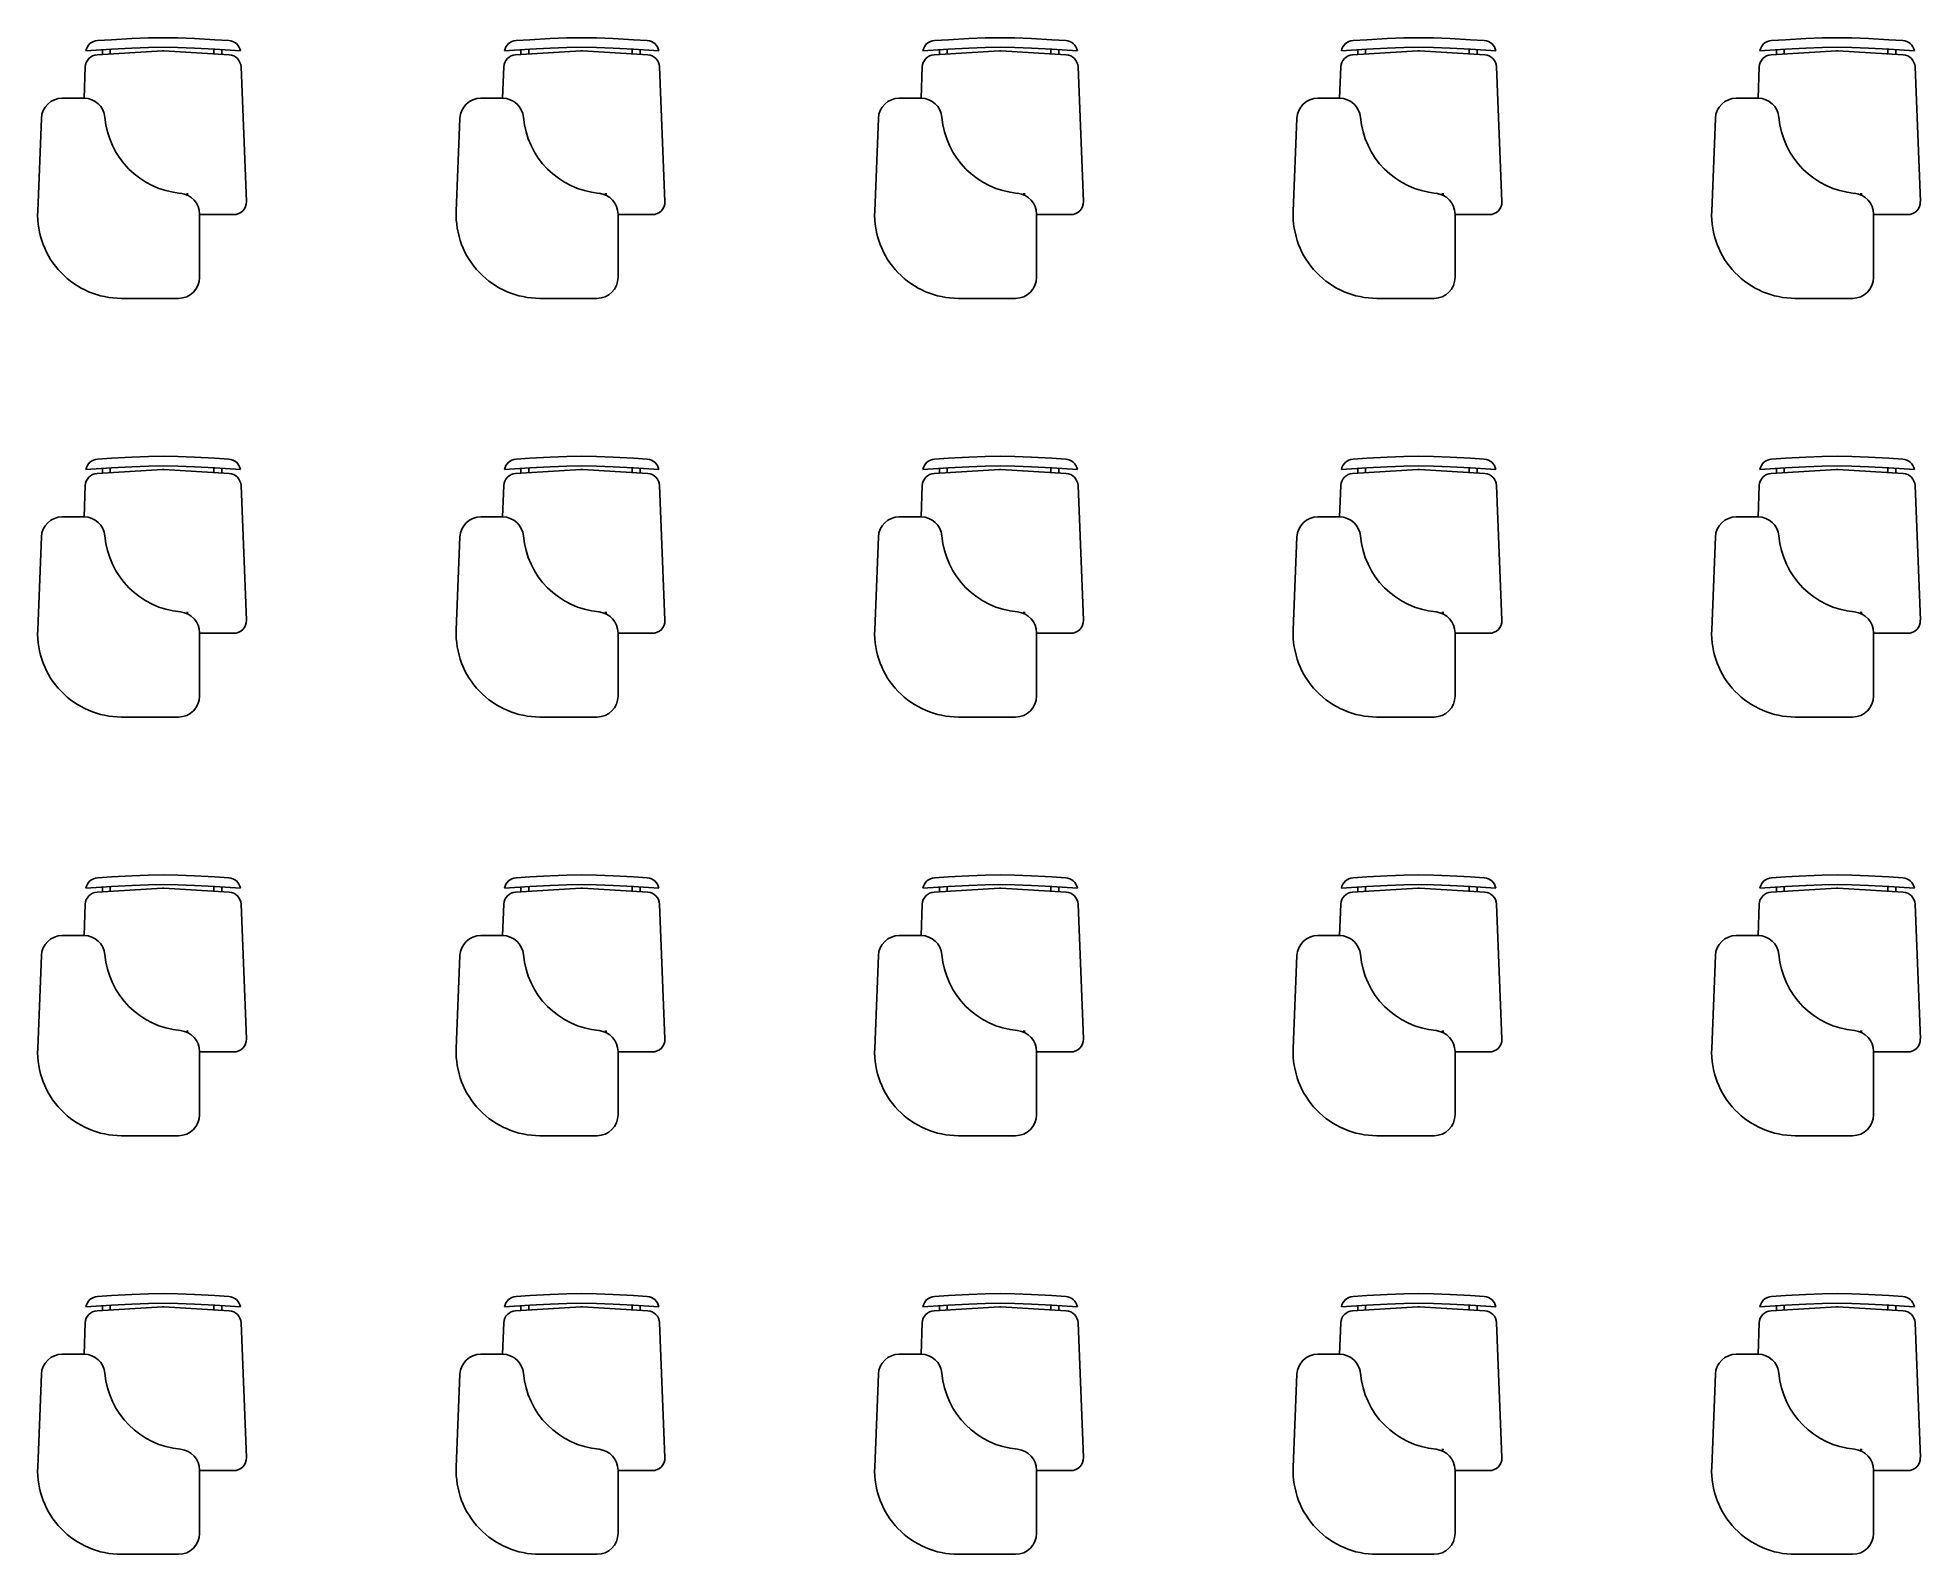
# Model space of a CAD drawing. Extents: x -4.59 to -0.1, y 0.98 to 4.61.
import ezdxf

# ---------------------------------------------------------------- set-up
doc = ezdxf.new("R2010")
doc.units = 0
doc.layers.get('0').update_dxf_attribs({"linetype": 'CONTINUOUS'})

msp = doc.modelspace()

# ---------------------------------------------------------------- linework, layer by layer
at = {"color": 0}
for p, q in [((-4.418, 4.6026), (-4.4513, 4.6006)), ((-4.3696, 4.6053), (-4.418, 4.6026)), ((-4.3299, 4.6069), (-4.3696, 4.6053)), ((-4.2945, 4.6074), (-4.3299, 4.6069)), ((-4.2591, 4.6069), (-4.2945, 4.6074)), ((-4.2193, 4.6053), (-4.2591, 4.6069)), ((-4.1709, 4.6026), (-4.2193, 4.6053)), ((-4.1376, 4.6006), (-4.1709, 4.6026)), ((-3.418, 4.6026), (-3.4513, 4.6006)), ((-3.3696, 4.6053), (-3.418, 4.6026)), ((-3.3299, 4.6069), (-3.3696, 4.6053)), ((-3.2945, 4.6074), (-3.3299, 4.6069)), ((-3.2591, 4.6069), (-3.2945, 4.6074)), ((-3.2193, 4.6053), (-3.2591, 4.6069)), ((-3.1709, 4.6026), (-3.2193, 4.6053)), ((-3.1376, 4.6006), (-3.1709, 4.6026)), ((-2.418, 4.6026), (-2.4513, 4.6006)), ((-2.3696, 4.6053), (-2.418, 4.6026)), ((-2.3299, 4.6069), (-2.3696, 4.6053)), ((-2.2945, 4.6074), (-2.3299, 4.6069)), ((-2.2591, 4.6069), (-2.2945, 4.6074)), ((-2.2193, 4.6053), (-2.2591, 4.6069)), ((-2.1709, 4.6026), (-2.2193, 4.6053)), ((-2.1376, 4.6006), (-2.1709, 4.6026)), ((-1.418, 4.6026), (-1.4513, 4.6006)), ((-1.3696, 4.6053), (-1.418, 4.6026)), ((-1.3299, 4.6069), (-1.3696, 4.6053)), ((-1.2945, 4.6074), (-1.3299, 4.6069)), ((-1.2591, 4.6069), (-1.2945, 4.6074)), ((-1.2193, 4.6053), (-1.2591, 4.6069)), ((-1.1709, 4.6026), (-1.2193, 4.6053)), ((-1.1376, 4.6006), (-1.1709, 4.6026)), ((-0.418, 4.6026), (-0.4513, 4.6006)), ((-0.3696, 4.6053), (-0.418, 4.6026)), ((-0.3299, 4.6069), (-0.3696, 4.6053)), ((-0.2945, 4.6074), (-0.3299, 4.6069)), ((-0.2591, 4.6069), (-0.2945, 4.6074)), ((-0.2193, 4.6053), (-0.2591, 4.6069)), ((-0.1709, 4.6026), (-0.2193, 4.6053)), ((-0.1376, 4.6006), (-0.1709, 4.6026)), ((-4.479, 4.5761), (-4.418, 4.5798)), ((-4.2963, 4.576), (-4.4524, 4.5664)), ((-4.4396, 4.5671), (-4.4396, 4.5785)), ((-4.4211, 4.5683), (-4.4211, 4.5796)), ((-4.418, 4.5798), (-4.3696, 4.5825)), ((-4.3696, 4.5825), (-4.3299, 4.5841)), ((-4.3299, 4.5841), (-4.2945, 4.5846)), ((-4.2945, 4.5846), (-4.2591, 4.5841)), ((-4.1365, 4.5664), (-4.2926, 4.576)), ((-4.2591, 4.5841), (-4.2193, 4.5825)), ((-4.2193, 4.5825), (-4.1709, 4.5798)), ((-4.1736, 4.5686), (-4.1736, 4.58)), ((-4.1709, 4.5798), (-4.11, 4.5761)), ((-4.1543, 4.5675), (-4.1543, 4.5788)), ((-3.479, 4.5761), (-3.418, 4.5798)), ((-3.2963, 4.576), (-3.4524, 4.5664)), ((-3.4396, 4.5671), (-3.4396, 4.5785)), ((-3.4211, 4.5683), (-3.4211, 4.5796)), ((-3.418, 4.5798), (-3.3696, 4.5825)), ((-3.3696, 4.5825), (-3.3299, 4.5841)), ((-3.3299, 4.5841), (-3.2945, 4.5846)), ((-3.2945, 4.5846), (-3.2591, 4.5841)), ((-3.1365, 4.5664), (-3.2926, 4.576)), ((-3.2591, 4.5841), (-3.2193, 4.5825)), ((-3.2193, 4.5825), (-3.1709, 4.5798)), ((-3.1736, 4.5686), (-3.1736, 4.58)), ((-3.1709, 4.5798), (-3.11, 4.5761)), ((-3.1543, 4.5675), (-3.1543, 4.5788)), ((-2.479, 4.5761), (-2.418, 4.5798)), ((-2.2963, 4.576), (-2.4524, 4.5664)), ((-2.4396, 4.5671), (-2.4396, 4.5785)), ((-2.4211, 4.5683), (-2.4211, 4.5796)), ((-2.418, 4.5798), (-2.3696, 4.5825)), ((-2.3696, 4.5825), (-2.3299, 4.5841)), ((-2.3299, 4.5841), (-2.2945, 4.5846)), ((-2.2945, 4.5846), (-2.2591, 4.5841)), ((-2.1365, 4.5664), (-2.2926, 4.576)), ((-2.2591, 4.5841), (-2.2193, 4.5825)), ((-2.2193, 4.5825), (-2.1709, 4.5798)), ((-2.1736, 4.5686), (-2.1736, 4.58)), ((-2.1709, 4.5798), (-2.11, 4.5761)), ((-2.1543, 4.5675), (-2.1543, 4.5788)), ((-1.479, 4.5761), (-1.418, 4.5798)), ((-1.2963, 4.576), (-1.4524, 4.5664)), ((-1.4396, 4.5671), (-1.4396, 4.5785)), ((-1.4211, 4.5683), (-1.4211, 4.5796)), ((-1.418, 4.5798), (-1.3696, 4.5825)), ((-1.3696, 4.5825), (-1.3299, 4.5841)), ((-1.3299, 4.5841), (-1.2945, 4.5846)), ((-1.2945, 4.5846), (-1.2591, 4.5841)), ((-1.1365, 4.5664), (-1.2926, 4.576)), ((-1.2591, 4.5841), (-1.2193, 4.5825)), ((-1.2193, 4.5825), (-1.1709, 4.5798)), ((-1.1736, 4.5686), (-1.1736, 4.58)), ((-1.1709, 4.5798), (-1.11, 4.5761)), ((-1.1543, 4.5675), (-1.1543, 4.5788)), ((-0.479, 4.5761), (-0.418, 4.5798)), ((-0.2963, 4.576), (-0.4524, 4.5664)), ((-0.4396, 4.5671), (-0.4396, 4.5785)), ((-0.4211, 4.5683), (-0.4211, 4.5796)), ((-0.418, 4.5798), (-0.3696, 4.5825)), ((-0.3696, 4.5825), (-0.3299, 4.5841)), ((-0.3299, 4.5841), (-0.2945, 4.5846)), ((-0.2945, 4.5846), (-0.2591, 4.5841)), ((-0.1365, 4.5664), (-0.2926, 4.576)), ((-0.2591, 4.5841), (-0.2193, 4.5825)), ((-0.2193, 4.5825), (-0.1709, 4.5798)), ((-0.1736, 4.5686), (-0.1736, 4.58)), ((-0.1709, 4.5798), (-0.11, 4.5761)), ((-0.1543, 4.5675), (-0.1543, 4.5788)), ((-4.4805, 4.5376), (-4.4835, 4.4627)), ((-4.0957, 4.2159), (-4.1084, 4.5376)), ((-3.4805, 4.5376), (-3.4835, 4.4627)), ((-3.0957, 4.2159), (-3.1084, 4.5376)), ((-2.4805, 4.5376), (-2.4835, 4.4627)), ((-2.0957, 4.2159), (-2.1084, 4.5376)), ((-1.4805, 4.5376), (-1.4835, 4.4627)), ((-1.0957, 4.2159), (-1.1084, 4.5376)), ((-0.4805, 4.5376), (-0.4835, 4.4627)), ((-0.0957, 4.2159), (-0.1084, 4.5376)), ((-4.4834, 4.4627), (-4.5355, 4.4627)), ((-3.4834, 4.4627), (-3.5355, 4.4627)), ((-2.4834, 4.4627), (-2.5355, 4.4627)), ((-1.4834, 4.4627), (-1.5355, 4.4627)), ((-0.4834, 4.4627), (-0.5355, 4.4627)), ((-4.5855, 4.4147), (-4.5942, 4.1926)), ((-3.5855, 4.4147), (-3.5942, 4.1926)), ((-2.5855, 4.4147), (-2.5942, 4.1926)), ((-1.5855, 4.4147), (-1.5942, 4.1926)), ((-0.5855, 4.4147), (-0.5942, 4.1926)), ((-4.2344, 4.2347), (-4.2391, 4.2347)), ((-3.2344, 4.2347), (-3.2391, 4.2347)), ((-2.2344, 4.2347), (-2.2391, 4.2347)), ((-1.2344, 4.2347), (-1.2391, 4.2347)), ((-0.2344, 4.2347), (-0.2391, 4.2347)), ((-4.2076, 4.0347), (-4.2076, 4.1858)), ((-4.2076, 4.1847), (-4.1257, 4.1847)), ((-3.2076, 4.0347), (-3.2076, 4.1858)), ((-3.2076, 4.1847), (-3.1257, 4.1847)), ((-2.2076, 4.0347), (-2.2076, 4.1858)), ((-2.2076, 4.1847), (-2.1257, 4.1847)), ((-1.2076, 4.0347), (-1.2076, 4.1858)), ((-1.2076, 4.1847), (-1.1257, 4.1847)), ((-0.2076, 4.0347), (-0.2076, 4.1858)), ((-0.2076, 4.1847), (-0.1257, 4.1847)), ((-4.3944, 3.9847), (-4.2576, 3.9847)), ((-3.3944, 3.9847), (-3.2576, 3.9847)), ((-2.3944, 3.9847), (-2.2576, 3.9847)), ((-1.3944, 3.9847), (-1.2576, 3.9847)), ((-0.3944, 3.9847), (-0.2576, 3.9847)), ((-4.418, 3.6026), (-4.4513, 3.6006)), ((-4.3696, 3.6053), (-4.418, 3.6026)), ((-4.3299, 3.6069), (-4.3696, 3.6053)), ((-4.2945, 3.6074), (-4.3299, 3.6069)), ((-4.2591, 3.6069), (-4.2945, 3.6074)), ((-4.2193, 3.6053), (-4.2591, 3.6069)), ((-4.1709, 3.6026), (-4.2193, 3.6053)), ((-4.1376, 3.6006), (-4.1709, 3.6026)), ((-3.418, 3.6026), (-3.4513, 3.6006)), ((-3.3696, 3.6053), (-3.418, 3.6026)), ((-3.3299, 3.6069), (-3.3696, 3.6053)), ((-3.2945, 3.6074), (-3.3299, 3.6069)), ((-3.2591, 3.6069), (-3.2945, 3.6074)), ((-3.2193, 3.6053), (-3.2591, 3.6069)), ((-3.1709, 3.6026), (-3.2193, 3.6053)), ((-3.1376, 3.6006), (-3.1709, 3.6026)), ((-2.418, 3.6026), (-2.4513, 3.6006)), ((-2.3696, 3.6053), (-2.418, 3.6026)), ((-2.3299, 3.6069), (-2.3696, 3.6053)), ((-2.2945, 3.6074), (-2.3299, 3.6069)), ((-2.2591, 3.6069), (-2.2945, 3.6074)), ((-2.2193, 3.6053), (-2.2591, 3.6069)), ((-2.1709, 3.6026), (-2.2193, 3.6053)), ((-2.1376, 3.6006), (-2.1709, 3.6026)), ((-1.418, 3.6026), (-1.4513, 3.6006)), ((-1.3696, 3.6053), (-1.418, 3.6026)), ((-1.3299, 3.6069), (-1.3696, 3.6053)), ((-1.2945, 3.6074), (-1.3299, 3.6069)), ((-1.2591, 3.6069), (-1.2945, 3.6074)), ((-1.2193, 3.6053), (-1.2591, 3.6069)), ((-1.1709, 3.6026), (-1.2193, 3.6053)), ((-1.1376, 3.6006), (-1.1709, 3.6026)), ((-0.418, 3.6026), (-0.4513, 3.6006)), ((-0.3696, 3.6053), (-0.418, 3.6026)), ((-0.3299, 3.6069), (-0.3696, 3.6053)), ((-0.2945, 3.6074), (-0.3299, 3.6069)), ((-0.2591, 3.6069), (-0.2945, 3.6074)), ((-0.2193, 3.6053), (-0.2591, 3.6069)), ((-0.1709, 3.6026), (-0.2193, 3.6053)), ((-0.1376, 3.6006), (-0.1709, 3.6026)), ((-4.479, 3.5761), (-4.418, 3.5798)), ((-4.2963, 3.576), (-4.4524, 3.5664)), ((-4.4396, 3.5671), (-4.4396, 3.5785)), ((-4.4211, 3.5683), (-4.4211, 3.5796)), ((-4.418, 3.5798), (-4.3696, 3.5825)), ((-4.3696, 3.5825), (-4.3299, 3.5841)), ((-4.3299, 3.5841), (-4.2945, 3.5846)), ((-4.2945, 3.5846), (-4.2591, 3.5841)), ((-4.1365, 3.5664), (-4.2926, 3.576)), ((-4.2591, 3.5841), (-4.2193, 3.5825)), ((-4.2193, 3.5825), (-4.1709, 3.5798)), ((-4.1736, 3.5686), (-4.1736, 3.58)), ((-4.1709, 3.5798), (-4.11, 3.5761)), ((-4.1543, 3.5675), (-4.1543, 3.5788)), ((-3.479, 3.5761), (-3.418, 3.5798)), ((-3.2963, 3.576), (-3.4524, 3.5664)), ((-3.4396, 3.5671), (-3.4396, 3.5785)), ((-3.4211, 3.5683), (-3.4211, 3.5796)), ((-3.418, 3.5798), (-3.3696, 3.5825)), ((-3.3696, 3.5825), (-3.3299, 3.5841)), ((-3.3299, 3.5841), (-3.2945, 3.5846)), ((-3.2945, 3.5846), (-3.2591, 3.5841)), ((-3.1365, 3.5664), (-3.2926, 3.576)), ((-3.2591, 3.5841), (-3.2193, 3.5825)), ((-3.2193, 3.5825), (-3.1709, 3.5798)), ((-3.1736, 3.5686), (-3.1736, 3.58)), ((-3.1709, 3.5798), (-3.11, 3.5761)), ((-3.1543, 3.5675), (-3.1543, 3.5788)), ((-2.479, 3.5761), (-2.418, 3.5798)), ((-2.2963, 3.576), (-2.4524, 3.5664)), ((-2.4396, 3.5671), (-2.4396, 3.5785)), ((-2.4211, 3.5683), (-2.4211, 3.5796)), ((-2.418, 3.5798), (-2.3696, 3.5825)), ((-2.3696, 3.5825), (-2.3299, 3.5841)), ((-2.3299, 3.5841), (-2.2945, 3.5846)), ((-2.2945, 3.5846), (-2.2591, 3.5841)), ((-2.1365, 3.5664), (-2.2926, 3.576)), ((-2.2591, 3.5841), (-2.2193, 3.5825)), ((-2.2193, 3.5825), (-2.1709, 3.5798)), ((-2.1736, 3.5686), (-2.1736, 3.58)), ((-2.1709, 3.5798), (-2.11, 3.5761)), ((-2.1543, 3.5675), (-2.1543, 3.5788)), ((-1.479, 3.5761), (-1.418, 3.5798)), ((-1.2963, 3.576), (-1.4524, 3.5664)), ((-1.4396, 3.5671), (-1.4396, 3.5785)), ((-1.4211, 3.5683), (-1.4211, 3.5796)), ((-1.418, 3.5798), (-1.3696, 3.5825)), ((-1.3696, 3.5825), (-1.3299, 3.5841)), ((-1.3299, 3.5841), (-1.2945, 3.5846)), ((-1.2945, 3.5846), (-1.2591, 3.5841)), ((-1.1365, 3.5664), (-1.2926, 3.576)), ((-1.2591, 3.5841), (-1.2193, 3.5825)), ((-1.2193, 3.5825), (-1.1709, 3.5798)), ((-1.1736, 3.5686), (-1.1736, 3.58)), ((-1.1709, 3.5798), (-1.11, 3.5761)), ((-1.1543, 3.5675), (-1.1543, 3.5788)), ((-0.479, 3.5761), (-0.418, 3.5798)), ((-0.2963, 3.576), (-0.4524, 3.5664)), ((-0.4396, 3.5671), (-0.4396, 3.5785)), ((-0.4211, 3.5683), (-0.4211, 3.5796)), ((-0.418, 3.5798), (-0.3696, 3.5825)), ((-0.3696, 3.5825), (-0.3299, 3.5841)), ((-0.3299, 3.5841), (-0.2945, 3.5846)), ((-0.2945, 3.5846), (-0.2591, 3.5841)), ((-0.1365, 3.5664), (-0.2926, 3.576)), ((-0.2591, 3.5841), (-0.2193, 3.5825)), ((-0.2193, 3.5825), (-0.1709, 3.5798)), ((-0.1736, 3.5686), (-0.1736, 3.58)), ((-0.1709, 3.5798), (-0.11, 3.5761)), ((-0.1543, 3.5675), (-0.1543, 3.5788)), ((-4.4805, 3.5376), (-4.4835, 3.4627)), ((-4.0957, 3.2159), (-4.1084, 3.5376)), ((-3.4805, 3.5376), (-3.4835, 3.4627)), ((-3.0957, 3.2159), (-3.1084, 3.5376)), ((-2.4805, 3.5376), (-2.4835, 3.4627)), ((-2.0957, 3.2159), (-2.1084, 3.5376)), ((-1.4805, 3.5376), (-1.4835, 3.4627)), ((-1.0957, 3.2159), (-1.1084, 3.5376)), ((-0.4805, 3.5376), (-0.4835, 3.4627)), ((-0.0957, 3.2159), (-0.1084, 3.5376)), ((-4.4834, 3.4627), (-4.5355, 3.4627)), ((-3.4834, 3.4627), (-3.5355, 3.4627)), ((-2.4834, 3.4627), (-2.5355, 3.4627)), ((-1.4834, 3.4627), (-1.5355, 3.4627)), ((-0.4834, 3.4627), (-0.5355, 3.4627)), ((-4.5855, 3.4147), (-4.5942, 3.1926)), ((-3.5855, 3.4147), (-3.5942, 3.1926)), ((-2.5855, 3.4147), (-2.5942, 3.1926)), ((-1.5855, 3.4147), (-1.5942, 3.1926)), ((-0.5855, 3.4147), (-0.5942, 3.1926)), ((-4.2344, 3.2347), (-4.2391, 3.2347)), ((-3.2344, 3.2347), (-3.2391, 3.2347)), ((-2.2344, 3.2347), (-2.2391, 3.2347)), ((-1.2344, 3.2347), (-1.2391, 3.2347)), ((-0.2344, 3.2347), (-0.2391, 3.2347)), ((-4.2076, 3.0347), (-4.2076, 3.1858)), ((-4.2076, 3.1847), (-4.1257, 3.1847)), ((-3.2076, 3.0347), (-3.2076, 3.1858)), ((-3.2076, 3.1847), (-3.1257, 3.1847)), ((-2.2076, 3.0347), (-2.2076, 3.1858)), ((-2.2076, 3.1847), (-2.1257, 3.1847)), ((-1.2076, 3.0347), (-1.2076, 3.1858)), ((-1.2076, 3.1847), (-1.1257, 3.1847)), ((-0.2076, 3.0347), (-0.2076, 3.1858)), ((-0.2076, 3.1847), (-0.1257, 3.1847)), ((-4.3944, 2.9847), (-4.2576, 2.9847)), ((-3.3944, 2.9847), (-3.2576, 2.9847)), ((-2.3944, 2.9847), (-2.2576, 2.9847)), ((-1.3944, 2.9847), (-1.2576, 2.9847)), ((-0.3944, 2.9847), (-0.2576, 2.9847)), ((-4.479, 2.5761), (-4.418, 2.5798)), ((-4.2963, 2.576), (-4.4524, 2.5664)), ((-4.418, 2.6026), (-4.4513, 2.6006)), ((-4.4396, 2.5671), (-4.4396, 2.5785)), ((-4.4211, 2.5683), (-4.4211, 2.5796)), ((-4.3696, 2.6053), (-4.418, 2.6026)), ((-4.418, 2.5798), (-4.3696, 2.5825)), ((-4.3299, 2.6069), (-4.3696, 2.6053)), ((-4.3696, 2.5825), (-4.3299, 2.5841)), ((-4.2945, 2.6074), (-4.3299, 2.6069)), ((-4.3299, 2.5841), (-4.2945, 2.5846)), ((-4.2591, 2.6069), (-4.2945, 2.6074)), ((-4.2945, 2.5846), (-4.2591, 2.5841)), ((-4.1365, 2.5664), (-4.2926, 2.576)), ((-4.2193, 2.6053), (-4.2591, 2.6069)), ((-4.2591, 2.5841), (-4.2193, 2.5825)), ((-4.1709, 2.6026), (-4.2193, 2.6053)), ((-4.2193, 2.5825), (-4.1709, 2.5798)), ((-4.1736, 2.5686), (-4.1736, 2.58)), ((-4.1376, 2.6006), (-4.1709, 2.6026)), ((-4.1709, 2.5798), (-4.11, 2.5761)), ((-4.1543, 2.5675), (-4.1543, 2.5788)), ((-3.479, 2.5761), (-3.418, 2.5798)), ((-3.2963, 2.576), (-3.4524, 2.5664)), ((-3.418, 2.6026), (-3.4513, 2.6006)), ((-3.4396, 2.5671), (-3.4396, 2.5785)), ((-3.4211, 2.5683), (-3.4211, 2.5796)), ((-3.3696, 2.6053), (-3.418, 2.6026)), ((-3.418, 2.5798), (-3.3696, 2.5825)), ((-3.3299, 2.6069), (-3.3696, 2.6053)), ((-3.3696, 2.5825), (-3.3299, 2.5841)), ((-3.2945, 2.6074), (-3.3299, 2.6069)), ((-3.3299, 2.5841), (-3.2945, 2.5846)), ((-3.2591, 2.6069), (-3.2945, 2.6074)), ((-3.2945, 2.5846), (-3.2591, 2.5841)), ((-3.1365, 2.5664), (-3.2926, 2.576)), ((-3.2193, 2.6053), (-3.2591, 2.6069)), ((-3.2591, 2.5841), (-3.2193, 2.5825)), ((-3.1709, 2.6026), (-3.2193, 2.6053)), ((-3.2193, 2.5825), (-3.1709, 2.5798)), ((-3.1736, 2.5686), (-3.1736, 2.58)), ((-3.1376, 2.6006), (-3.1709, 2.6026)), ((-3.1709, 2.5798), (-3.11, 2.5761)), ((-3.1543, 2.5675), (-3.1543, 2.5788)), ((-2.479, 2.5761), (-2.418, 2.5798)), ((-2.2963, 2.576), (-2.4524, 2.5664)), ((-2.418, 2.6026), (-2.4513, 2.6006)), ((-2.4396, 2.5671), (-2.4396, 2.5785)), ((-2.4211, 2.5683), (-2.4211, 2.5796)), ((-2.3696, 2.6053), (-2.418, 2.6026)), ((-2.418, 2.5798), (-2.3696, 2.5825)), ((-2.3299, 2.6069), (-2.3696, 2.6053)), ((-2.3696, 2.5825), (-2.3299, 2.5841)), ((-2.2945, 2.6074), (-2.3299, 2.6069)), ((-2.3299, 2.5841), (-2.2945, 2.5846)), ((-2.2591, 2.6069), (-2.2945, 2.6074)), ((-2.2945, 2.5846), (-2.2591, 2.5841)), ((-2.1365, 2.5664), (-2.2926, 2.576)), ((-2.2193, 2.6053), (-2.2591, 2.6069)), ((-2.2591, 2.5841), (-2.2193, 2.5825)), ((-2.1709, 2.6026), (-2.2193, 2.6053)), ((-2.2193, 2.5825), (-2.1709, 2.5798)), ((-2.1736, 2.5686), (-2.1736, 2.58)), ((-2.1376, 2.6006), (-2.1709, 2.6026)), ((-2.1709, 2.5798), (-2.11, 2.5761)), ((-2.1543, 2.5675), (-2.1543, 2.5788)), ((-1.479, 2.5761), (-1.418, 2.5798)), ((-1.2963, 2.576), (-1.4524, 2.5664)), ((-1.418, 2.6026), (-1.4513, 2.6006)), ((-1.4396, 2.5671), (-1.4396, 2.5785)), ((-1.4211, 2.5683), (-1.4211, 2.5796)), ((-1.3696, 2.6053), (-1.418, 2.6026)), ((-1.418, 2.5798), (-1.3696, 2.5825)), ((-1.3299, 2.6069), (-1.3696, 2.6053)), ((-1.3696, 2.5825), (-1.3299, 2.5841)), ((-1.2945, 2.6074), (-1.3299, 2.6069)), ((-1.3299, 2.5841), (-1.2945, 2.5846)), ((-1.2591, 2.6069), (-1.2945, 2.6074)), ((-1.2945, 2.5846), (-1.2591, 2.5841)), ((-1.1365, 2.5664), (-1.2926, 2.576)), ((-1.2193, 2.6053), (-1.2591, 2.6069)), ((-1.2591, 2.5841), (-1.2193, 2.5825)), ((-1.1709, 2.6026), (-1.2193, 2.6053)), ((-1.2193, 2.5825), (-1.1709, 2.5798)), ((-1.1736, 2.5686), (-1.1736, 2.58)), ((-1.1376, 2.6006), (-1.1709, 2.6026)), ((-1.1709, 2.5798), (-1.11, 2.5761)), ((-1.1543, 2.5675), (-1.1543, 2.5788)), ((-0.479, 2.5761), (-0.418, 2.5798)), ((-0.2963, 2.576), (-0.4524, 2.5664)), ((-0.418, 2.6026), (-0.4513, 2.6006)), ((-0.4396, 2.5671), (-0.4396, 2.5785)), ((-0.4211, 2.5683), (-0.4211, 2.5796)), ((-0.3696, 2.6053), (-0.418, 2.6026)), ((-0.418, 2.5798), (-0.3696, 2.5825)), ((-0.3299, 2.6069), (-0.3696, 2.6053)), ((-0.3696, 2.5825), (-0.3299, 2.5841)), ((-0.2945, 2.6074), (-0.3299, 2.6069)), ((-0.3299, 2.5841), (-0.2945, 2.5846)), ((-0.2591, 2.6069), (-0.2945, 2.6074)), ((-0.2945, 2.5846), (-0.2591, 2.5841)), ((-0.1365, 2.5664), (-0.2926, 2.576)), ((-0.2193, 2.6053), (-0.2591, 2.6069)), ((-0.2591, 2.5841), (-0.2193, 2.5825)), ((-0.1709, 2.6026), (-0.2193, 2.6053)), ((-0.2193, 2.5825), (-0.1709, 2.5798)), ((-0.1736, 2.5686), (-0.1736, 2.58)), ((-0.1376, 2.6006), (-0.1709, 2.6026)), ((-0.1709, 2.5798), (-0.11, 2.5761)), ((-0.1543, 2.5675), (-0.1543, 2.5788)), ((-4.4805, 2.5376), (-4.4835, 2.4627)), ((-4.0957, 2.2159), (-4.1084, 2.5376)), ((-3.4805, 2.5376), (-3.4835, 2.4627)), ((-3.0957, 2.2159), (-3.1084, 2.5376)), ((-2.4805, 2.5376), (-2.4835, 2.4627)), ((-2.0957, 2.2159), (-2.1084, 2.5376)), ((-1.4805, 2.5376), (-1.4835, 2.4627)), ((-1.0957, 2.2159), (-1.1084, 2.5376)), ((-0.4805, 2.5376), (-0.4835, 2.4627)), ((-0.0957, 2.2159), (-0.1084, 2.5376)), ((-4.4834, 2.4627), (-4.5355, 2.4627)), ((-3.4834, 2.4627), (-3.5355, 2.4627)), ((-2.4834, 2.4627), (-2.5355, 2.4627)), ((-1.4834, 2.4627), (-1.5355, 2.4627)), ((-0.4834, 2.4627), (-0.5355, 2.4627)), ((-4.5855, 2.4147), (-4.5942, 2.1926)), ((-3.5855, 2.4147), (-3.5942, 2.1926)), ((-2.5855, 2.4147), (-2.5942, 2.1926)), ((-1.5855, 2.4147), (-1.5942, 2.1926)), ((-0.5855, 2.4147), (-0.5942, 2.1926)), ((-4.2344, 2.2347), (-4.2391, 2.2347)), ((-3.2344, 2.2347), (-3.2391, 2.2347)), ((-2.2344, 2.2347), (-2.2391, 2.2347)), ((-1.2344, 2.2347), (-1.2391, 2.2347)), ((-0.2344, 2.2347), (-0.2391, 2.2347)), ((-4.2076, 2.0347), (-4.2076, 2.1858)), ((-4.2076, 2.1847), (-4.1257, 2.1847)), ((-3.2076, 2.0347), (-3.2076, 2.1858)), ((-3.2076, 2.1847), (-3.1257, 2.1847)), ((-2.2076, 2.0347), (-2.2076, 2.1858)), ((-2.2076, 2.1847), (-2.1257, 2.1847)), ((-1.2076, 2.0347), (-1.2076, 2.1858)), ((-1.2076, 2.1847), (-1.1257, 2.1847)), ((-0.2076, 2.0347), (-0.2076, 2.1858)), ((-0.2076, 2.1847), (-0.1257, 2.1847)), ((-4.3944, 1.9847), (-4.2576, 1.9847)), ((-3.3944, 1.9847), (-3.2576, 1.9847)), ((-2.3944, 1.9847), (-2.2576, 1.9847)), ((-1.3944, 1.9847), (-1.2576, 1.9847)), ((-0.3944, 1.9847), (-0.2576, 1.9847)), ((-4.479, 1.5761), (-4.418, 1.5798)), ((-4.2963, 1.576), (-4.4524, 1.5664)), ((-4.418, 1.6026), (-4.4513, 1.6006)), ((-4.4396, 1.5671), (-4.4396, 1.5785)), ((-4.4211, 1.5683), (-4.4211, 1.5796)), ((-4.3696, 1.6053), (-4.418, 1.6026)), ((-4.418, 1.5798), (-4.3696, 1.5825)), ((-4.3299, 1.6069), (-4.3696, 1.6053)), ((-4.3696, 1.5825), (-4.3299, 1.5841)), ((-4.2945, 1.6074), (-4.3299, 1.6069)), ((-4.3299, 1.5841), (-4.2945, 1.5846)), ((-4.2591, 1.6069), (-4.2945, 1.6074)), ((-4.2945, 1.5846), (-4.2591, 1.5841)), ((-4.1365, 1.5664), (-4.2926, 1.576)), ((-4.2193, 1.6053), (-4.2591, 1.6069)), ((-4.2591, 1.5841), (-4.2193, 1.5825)), ((-4.1709, 1.6026), (-4.2193, 1.6053)), ((-4.2193, 1.5825), (-4.1709, 1.5798)), ((-4.1736, 1.5686), (-4.1736, 1.58)), ((-4.1376, 1.6006), (-4.1709, 1.6026)), ((-4.1709, 1.5798), (-4.11, 1.5761)), ((-4.1543, 1.5675), (-4.1543, 1.5788)), ((-3.479, 1.5761), (-3.418, 1.5798)), ((-3.2963, 1.576), (-3.4524, 1.5664)), ((-3.418, 1.6026), (-3.4513, 1.6006)), ((-3.4396, 1.5671), (-3.4396, 1.5785)), ((-3.4211, 1.5683), (-3.4211, 1.5796)), ((-3.3696, 1.6053), (-3.418, 1.6026)), ((-3.418, 1.5798), (-3.3696, 1.5825)), ((-3.3299, 1.6069), (-3.3696, 1.6053)), ((-3.3696, 1.5825), (-3.3299, 1.5841)), ((-3.2945, 1.6074), (-3.3299, 1.6069)), ((-3.3299, 1.5841), (-3.2945, 1.5846)), ((-3.2591, 1.6069), (-3.2945, 1.6074)), ((-3.2945, 1.5846), (-3.2591, 1.5841)), ((-3.1365, 1.5664), (-3.2926, 1.576)), ((-3.2193, 1.6053), (-3.2591, 1.6069)), ((-3.2591, 1.5841), (-3.2193, 1.5825)), ((-3.1709, 1.6026), (-3.2193, 1.6053)), ((-3.2193, 1.5825), (-3.1709, 1.5798)), ((-3.1736, 1.5686), (-3.1736, 1.58)), ((-3.1376, 1.6006), (-3.1709, 1.6026)), ((-3.1709, 1.5798), (-3.11, 1.5761)), ((-3.1543, 1.5675), (-3.1543, 1.5788)), ((-2.479, 1.5761), (-2.418, 1.5798)), ((-2.2963, 1.576), (-2.4524, 1.5664)), ((-2.418, 1.6026), (-2.4513, 1.6006)), ((-2.4396, 1.5671), (-2.4396, 1.5785)), ((-2.4211, 1.5683), (-2.4211, 1.5796)), ((-2.3696, 1.6053), (-2.418, 1.6026)), ((-2.418, 1.5798), (-2.3696, 1.5825)), ((-2.3299, 1.6069), (-2.3696, 1.6053)), ((-2.3696, 1.5825), (-2.3299, 1.5841)), ((-2.2945, 1.6074), (-2.3299, 1.6069)), ((-2.3299, 1.5841), (-2.2945, 1.5846)), ((-2.2591, 1.6069), (-2.2945, 1.6074)), ((-2.2945, 1.5846), (-2.2591, 1.5841)), ((-2.1365, 1.5664), (-2.2926, 1.576)), ((-2.2193, 1.6053), (-2.2591, 1.6069)), ((-2.2591, 1.5841), (-2.2193, 1.5825)), ((-2.1709, 1.6026), (-2.2193, 1.6053)), ((-2.2193, 1.5825), (-2.1709, 1.5798)), ((-2.1736, 1.5686), (-2.1736, 1.58)), ((-2.1376, 1.6006), (-2.1709, 1.6026)), ((-2.1709, 1.5798), (-2.11, 1.5761)), ((-2.1543, 1.5675), (-2.1543, 1.5788)), ((-1.479, 1.5761), (-1.418, 1.5798)), ((-1.2963, 1.576), (-1.4524, 1.5664)), ((-1.418, 1.6026), (-1.4513, 1.6006)), ((-1.4396, 1.5671), (-1.4396, 1.5785)), ((-1.4211, 1.5683), (-1.4211, 1.5796)), ((-1.3696, 1.6053), (-1.418, 1.6026)), ((-1.418, 1.5798), (-1.3696, 1.5825)), ((-1.3299, 1.6069), (-1.3696, 1.6053)), ((-1.3696, 1.5825), (-1.3299, 1.5841)), ((-1.2945, 1.6074), (-1.3299, 1.6069)), ((-1.3299, 1.5841), (-1.2945, 1.5846)), ((-1.2591, 1.6069), (-1.2945, 1.6074)), ((-1.2945, 1.5846), (-1.2591, 1.5841)), ((-1.1365, 1.5664), (-1.2926, 1.576)), ((-1.2193, 1.6053), (-1.2591, 1.6069)), ((-1.2591, 1.5841), (-1.2193, 1.5825)), ((-1.1709, 1.6026), (-1.2193, 1.6053)), ((-1.2193, 1.5825), (-1.1709, 1.5798)), ((-1.1736, 1.5686), (-1.1736, 1.58)), ((-1.1376, 1.6006), (-1.1709, 1.6026)), ((-1.1709, 1.5798), (-1.11, 1.5761)), ((-1.1543, 1.5675), (-1.1543, 1.5788)), ((-0.479, 1.5761), (-0.418, 1.5798)), ((-0.2963, 1.576), (-0.4524, 1.5664)), ((-0.418, 1.6026), (-0.4513, 1.6006)), ((-0.4396, 1.5671), (-0.4396, 1.5785)), ((-0.4211, 1.5683), (-0.4211, 1.5796)), ((-0.3696, 1.6053), (-0.418, 1.6026)), ((-0.418, 1.5798), (-0.3696, 1.5825)), ((-0.3299, 1.6069), (-0.3696, 1.6053)), ((-0.3696, 1.5825), (-0.3299, 1.5841)), ((-0.2945, 1.6074), (-0.3299, 1.6069)), ((-0.3299, 1.5841), (-0.2945, 1.5846)), ((-0.2591, 1.6069), (-0.2945, 1.6074)), ((-0.2945, 1.5846), (-0.2591, 1.5841)), ((-0.1365, 1.5664), (-0.2926, 1.576)), ((-0.2193, 1.6053), (-0.2591, 1.6069)), ((-0.2591, 1.5841), (-0.2193, 1.5825)), ((-0.1709, 1.6026), (-0.2193, 1.6053)), ((-0.2193, 1.5825), (-0.1709, 1.5798)), ((-0.1736, 1.5686), (-0.1736, 1.58)), ((-0.1376, 1.6006), (-0.1709, 1.6026)), ((-0.1709, 1.5798), (-0.11, 1.5761)), ((-0.1543, 1.5675), (-0.1543, 1.5788)), ((-4.4805, 1.5376), (-4.4835, 1.4627)), ((-4.0957, 1.2159), (-4.1084, 1.5376)), ((-3.4805, 1.5376), (-3.4835, 1.4627)), ((-3.0957, 1.2159), (-3.1084, 1.5376)), ((-2.4805, 1.5376), (-2.4835, 1.4627)), ((-2.0957, 1.2159), (-2.1084, 1.5376)), ((-1.4805, 1.5376), (-1.4835, 1.4627)), ((-1.0957, 1.2159), (-1.1084, 1.5376)), ((-0.4805, 1.5376), (-0.4835, 1.4627)), ((-0.0957, 1.2159), (-0.1084, 1.5376)), ((-4.4834, 1.4627), (-4.5355, 1.4627)), ((-3.4834, 1.4627), (-3.5355, 1.4627)), ((-2.4834, 1.4627), (-2.5355, 1.4627)), ((-1.4834, 1.4627), (-1.5355, 1.4627)), ((-0.4834, 1.4627), (-0.5355, 1.4627)), ((-4.5855, 1.4147), (-4.5942, 1.1926)), ((-3.5855, 1.4147), (-3.5942, 1.1926)), ((-2.5855, 1.4147), (-2.5942, 1.1926)), ((-1.5855, 1.4147), (-1.5942, 1.1926)), ((-0.5855, 1.4147), (-0.5942, 1.1926)), ((-1.2344, 1.2347), (-1.2391, 1.2347)), ((-0.2344, 1.2347), (-0.2391, 1.2347)), ((-4.2076, 1.0347), (-4.2076, 1.1858)), ((-4.2076, 1.1847), (-4.1257, 1.1847)), ((-3.2076, 1.0347), (-3.2076, 1.1858)), ((-3.2076, 1.1847), (-3.1257, 1.1847)), ((-2.2076, 1.0347), (-2.2076, 1.1858)), ((-2.2076, 1.1847), (-2.1257, 1.1847)), ((-1.2076, 1.0347), (-1.2076, 1.1858)), ((-1.2076, 1.1847), (-1.1257, 1.1847)), ((-0.2076, 1.0347), (-0.2076, 1.1858)), ((-0.2076, 1.1847), (-0.1257, 1.1847)), ((-4.3944, 0.9847), (-4.2576, 0.9847)), ((-3.3944, 0.9847), (-3.2576, 0.9847)), ((-2.3944, 0.9847), (-2.2576, 0.9847)), ((-1.3944, 0.9847), (-1.2576, 0.9847)), ((-0.3944, 0.9847), (-0.2576, 0.9847))]:
    msp.add_line(p, q, dxfattribs=at)
for centre, radius, start, end in [((-4.4495, 4.5706), 0.03, 93.4814, 169.4682), ((-4.1395, 4.5706), 0.03, 10.5318, 86.5186), ((-3.4495, 4.5706), 0.03, 93.4814, 169.4682), ((-3.1395, 4.5706), 0.03, 10.5318, 86.5186), ((-2.4495, 4.5706), 0.03, 93.4814, 169.4682), ((-2.1395, 4.5706), 0.03, 10.5318, 86.5186), ((-1.4495, 4.5706), 0.03, 93.4814, 169.4682), ((-1.1395, 4.5706), 0.03, 10.5318, 86.5186), ((-0.4495, 4.5706), 0.03, 93.4814, 169.4682), ((-0.1395, 4.5706), 0.03, 10.5318, 86.5186), ((-4.4506, 4.5364), 0.03, 93.5228, 177.7395), ((-4.2945, 4.546), 0.03, 86.4772, 93.5228), ((-4.1384, 4.5364), 0.03, 2.2605, 86.4772), ((-3.4506, 4.5364), 0.03, 93.5228, 177.7395), ((-3.2945, 4.546), 0.03, 86.4772, 93.5228), ((-3.1384, 4.5364), 0.03, 2.2605, 86.4772), ((-2.4506, 4.5364), 0.03, 93.5228, 177.7395), ((-2.2945, 4.546), 0.03, 86.4772, 93.5228), ((-2.1384, 4.5364), 0.03, 2.2605, 86.4772), ((-1.4506, 4.5364), 0.03, 93.5228, 177.7395), ((-1.2945, 4.546), 0.03, 86.4772, 93.5228), ((-1.1384, 4.5364), 0.03, 2.2605, 86.4772), ((-0.4506, 4.5364), 0.03, 93.5228, 177.7395), ((-0.2945, 4.546), 0.03, 86.4772, 93.5228), ((-0.1384, 4.5364), 0.03, 2.2605, 86.4772), ((-4.5355, 4.4127), 0.05, 90, 177.7395), ((-4.4834, 4.4127), 0.05, 5.0388, 90), ((-3.5355, 4.4127), 0.05, 90, 177.7395), ((-3.4834, 4.4127), 0.05, 5.0388, 90), ((-2.5355, 4.4127), 0.05, 90, 177.7395), ((-2.4834, 4.4127), 0.05, 5.0388, 90), ((-1.5355, 4.4127), 0.05, 90, 177.7395), ((-1.4834, 4.4127), 0.05, 5.0388, 90), ((-0.5355, 4.4127), 0.05, 90, 177.7395), ((-0.4834, 4.4127), 0.05, 5.0388, 90), ((-4.2344, 4.4347), 0.2, 185.0388, 264.6697), ((-3.2344, 4.4347), 0.2, 185.0388, 264.6697), ((-2.2344, 4.4347), 0.2, 185.0388, 264.6697), ((-1.2344, 4.4347), 0.2, 185.0388, 264.6697), ((-0.2344, 4.4347), 0.2, 185.0388, 264.6697), ((-4.2576, 4.1858), 0.05, 0, 84.6697), ((-3.2576, 4.1858), 0.05, 0, 84.6697), ((-2.2576, 4.1858), 0.05, 0, 84.6697), ((-1.2576, 4.1858), 0.05, 0, 84.6697), ((-0.2576, 4.1858), 0.05, 0, 84.6697), ((-4.3944, 4.1847), 0.2, 177.7395, 270), ((-4.1257, 4.2147), 0.03, 270, 2.2605), ((-3.3944, 4.1847), 0.2, 177.7395, 270), ((-3.1257, 4.2147), 0.03, 270, 2.2605), ((-2.3944, 4.1847), 0.2, 177.7395, 270), ((-2.1257, 4.2147), 0.03, 270, 2.2605), ((-1.3944, 4.1847), 0.2, 177.7395, 270), ((-1.1257, 4.2147), 0.03, 270, 2.2605), ((-0.3944, 4.1847), 0.2, 177.7395, 270), ((-0.1257, 4.2147), 0.03, 270, 2.2605), ((-4.2576, 4.0347), 0.05, 270, 0), ((-3.2576, 4.0347), 0.05, 270, 0), ((-2.2576, 4.0347), 0.05, 270, 0), ((-1.2576, 4.0347), 0.05, 270, 0), ((-0.2576, 4.0347), 0.05, 270, 0), ((-4.4495, 3.5706), 0.03, 93.4814, 169.4682), ((-4.1395, 3.5706), 0.03, 10.5318, 86.5186), ((-3.4495, 3.5706), 0.03, 93.4814, 169.4682), ((-3.1395, 3.5706), 0.03, 10.5318, 86.5186), ((-2.4495, 3.5706), 0.03, 93.4814, 169.4682), ((-2.1395, 3.5706), 0.03, 10.5318, 86.5186), ((-1.4495, 3.5706), 0.03, 93.4814, 169.4682), ((-1.1395, 3.5706), 0.03, 10.5318, 86.5186), ((-0.4495, 3.5706), 0.03, 93.4814, 169.4682), ((-0.1395, 3.5706), 0.03, 10.5318, 86.5186), ((-4.4506, 3.5364), 0.03, 93.5228, 177.7395), ((-4.2945, 3.546), 0.03, 86.4772, 93.5228), ((-4.1384, 3.5364), 0.03, 2.2605, 86.4772), ((-3.4506, 3.5364), 0.03, 93.5228, 177.7395), ((-3.2945, 3.546), 0.03, 86.4772, 93.5228), ((-3.1384, 3.5364), 0.03, 2.2605, 86.4772), ((-2.4506, 3.5364), 0.03, 93.5228, 177.7395), ((-2.2945, 3.546), 0.03, 86.4772, 93.5228), ((-2.1384, 3.5364), 0.03, 2.2605, 86.4772), ((-1.4506, 3.5364), 0.03, 93.5228, 177.7395), ((-1.2945, 3.546), 0.03, 86.4772, 93.5228), ((-1.1384, 3.5364), 0.03, 2.2605, 86.4772), ((-0.4506, 3.5364), 0.03, 93.5228, 177.7395), ((-0.2945, 3.546), 0.03, 86.4772, 93.5228), ((-0.1384, 3.5364), 0.03, 2.2605, 86.4772), ((-4.5355, 3.4127), 0.05, 90, 177.7395), ((-4.4834, 3.4127), 0.05, 5.0388, 90), ((-3.5355, 3.4127), 0.05, 90, 177.7395), ((-3.4834, 3.4127), 0.05, 5.0388, 90), ((-2.5355, 3.4127), 0.05, 90, 177.7395), ((-2.4834, 3.4127), 0.05, 5.0388, 90), ((-1.5355, 3.4127), 0.05, 90, 177.7395), ((-1.4834, 3.4127), 0.05, 5.0388, 90), ((-0.5355, 3.4127), 0.05, 90, 177.7395), ((-0.4834, 3.4127), 0.05, 5.0388, 90), ((-4.2344, 3.4347), 0.2, 185.0388, 264.6697), ((-3.2344, 3.4347), 0.2, 185.0388, 264.6697), ((-2.2344, 3.4347), 0.2, 185.0388, 264.6697), ((-1.2344, 3.4347), 0.2, 185.0388, 264.6697), ((-0.2344, 3.4347), 0.2, 185.0388, 264.6697), ((-4.2576, 3.1858), 0.05, 0, 84.6697), ((-4.1257, 3.2147), 0.03, 270, 2.2605), ((-3.2576, 3.1858), 0.05, 0, 84.6697), ((-3.1257, 3.2147), 0.03, 270, 2.2605), ((-2.2576, 3.1858), 0.05, 0, 84.6697), ((-2.1257, 3.2147), 0.03, 270, 2.2605), ((-1.2576, 3.1858), 0.05, 0, 84.6697), ((-1.1257, 3.2147), 0.03, 270, 2.2605), ((-0.2576, 3.1858), 0.05, 0, 84.6697), ((-0.1257, 3.2147), 0.03, 270, 2.2605), ((-4.3944, 3.1847), 0.2, 177.7395, 270), ((-3.3944, 3.1847), 0.2, 177.7395, 270), ((-2.3944, 3.1847), 0.2, 177.7395, 270), ((-1.3944, 3.1847), 0.2, 177.7395, 270), ((-0.3944, 3.1847), 0.2, 177.7395, 270), ((-4.2576, 3.0347), 0.05, 270, 0), ((-3.2576, 3.0347), 0.05, 270, 0), ((-2.2576, 3.0347), 0.05, 270, 0), ((-1.2576, 3.0347), 0.05, 270, 0), ((-0.2576, 3.0347), 0.05, 270, 0), ((-4.4506, 2.5364), 0.03, 93.5228, 177.7395), ((-4.4495, 2.5706), 0.03, 93.4814, 169.4682), ((-4.2945, 2.546), 0.03, 86.4772, 93.5228), ((-4.1395, 2.5706), 0.03, 10.5318, 86.5186), ((-4.1384, 2.5364), 0.03, 2.2605, 86.4772), ((-3.4506, 2.5364), 0.03, 93.5228, 177.7395), ((-3.4495, 2.5706), 0.03, 93.4814, 169.4682), ((-3.2945, 2.546), 0.03, 86.4772, 93.5228), ((-3.1395, 2.5706), 0.03, 10.5318, 86.5186), ((-3.1384, 2.5364), 0.03, 2.2605, 86.4772), ((-2.4506, 2.5364), 0.03, 93.5228, 177.7395), ((-2.4495, 2.5706), 0.03, 93.4814, 169.4682), ((-2.2945, 2.546), 0.03, 86.4772, 93.5228), ((-2.1395, 2.5706), 0.03, 10.5318, 86.5186), ((-2.1384, 2.5364), 0.03, 2.2605, 86.4772), ((-1.4506, 2.5364), 0.03, 93.5228, 177.7395), ((-1.4495, 2.5706), 0.03, 93.4814, 169.4682), ((-1.2945, 2.546), 0.03, 86.4772, 93.5228), ((-1.1395, 2.5706), 0.03, 10.5318, 86.5186), ((-1.1384, 2.5364), 0.03, 2.2605, 86.4772), ((-0.4506, 2.5364), 0.03, 93.5228, 177.7395), ((-0.4495, 2.5706), 0.03, 93.4814, 169.4682), ((-0.2945, 2.546), 0.03, 86.4772, 93.5228), ((-0.1395, 2.5706), 0.03, 10.5318, 86.5186), ((-0.1384, 2.5364), 0.03, 2.2605, 86.4772), ((-4.5355, 2.4127), 0.05, 90, 177.7395), ((-4.4834, 2.4127), 0.05, 5.0388, 90), ((-3.5355, 2.4127), 0.05, 90, 177.7395), ((-3.4834, 2.4127), 0.05, 5.0388, 90), ((-2.5355, 2.4127), 0.05, 90, 177.7395), ((-2.4834, 2.4127), 0.05, 5.0388, 90), ((-1.5355, 2.4127), 0.05, 90, 177.7395), ((-1.4834, 2.4127), 0.05, 5.0388, 90), ((-0.5355, 2.4127), 0.05, 90, 177.7395), ((-0.4834, 2.4127), 0.05, 5.0388, 90), ((-4.2344, 2.4347), 0.2, 185.0388, 264.6697), ((-3.2344, 2.4347), 0.2, 185.0388, 264.6697), ((-2.2344, 2.4347), 0.2, 185.0388, 264.6697), ((-1.2344, 2.4347), 0.2, 185.0388, 264.6697), ((-0.2344, 2.4347), 0.2, 185.0388, 264.6697), ((-4.2576, 2.1858), 0.05, 0, 84.6697), ((-4.1257, 2.2147), 0.03, 270, 2.2605), ((-3.2576, 2.1858), 0.05, 0, 84.6697), ((-3.1257, 2.2147), 0.03, 270, 2.2605), ((-2.2576, 2.1858), 0.05, 0, 84.6697), ((-2.1257, 2.2147), 0.03, 270, 2.2605), ((-1.2576, 2.1858), 0.05, 0, 84.6697), ((-1.1257, 2.2147), 0.03, 270, 2.2605), ((-0.2576, 2.1858), 0.05, 0, 84.6697), ((-0.1257, 2.2147), 0.03, 270, 2.2605), ((-4.3944, 2.1847), 0.2, 177.7395, 270), ((-3.3944, 2.1847), 0.2, 177.7395, 270), ((-2.3944, 2.1847), 0.2, 177.7395, 270), ((-1.3944, 2.1847), 0.2, 177.7395, 270), ((-0.3944, 2.1847), 0.2, 177.7395, 270), ((-4.2576, 2.0347), 0.05, 270, 0), ((-3.2576, 2.0347), 0.05, 270, 0), ((-2.2576, 2.0347), 0.05, 270, 0), ((-1.2576, 2.0347), 0.05, 270, 0), ((-0.2576, 2.0347), 0.05, 270, 0), ((-4.4495, 1.5706), 0.03, 93.4814, 169.4682), ((-4.2945, 1.546), 0.03, 86.4772, 93.5228), ((-4.1395, 1.5706), 0.03, 10.5318, 86.5186), ((-3.4495, 1.5706), 0.03, 93.4814, 169.4682), ((-3.2945, 1.546), 0.03, 86.4772, 93.5228), ((-3.1395, 1.5706), 0.03, 10.5318, 86.5186), ((-2.4495, 1.5706), 0.03, 93.4814, 169.4682), ((-2.2945, 1.546), 0.03, 86.4772, 93.5228), ((-2.1395, 1.5706), 0.03, 10.5318, 86.5186), ((-1.4495, 1.5706), 0.03, 93.4814, 169.4682), ((-1.2945, 1.546), 0.03, 86.4772, 93.5228), ((-1.1395, 1.5706), 0.03, 10.5318, 86.5186), ((-0.4495, 1.5706), 0.03, 93.4814, 169.4682), ((-0.2945, 1.546), 0.03, 86.4772, 93.5228), ((-0.1395, 1.5706), 0.03, 10.5318, 86.5186), ((-4.4506, 1.5364), 0.03, 93.5228, 177.7395), ((-4.1384, 1.5364), 0.03, 2.2605, 86.4772), ((-3.4506, 1.5364), 0.03, 93.5228, 177.7395), ((-3.1384, 1.5364), 0.03, 2.2605, 86.4772), ((-2.4506, 1.5364), 0.03, 93.5228, 177.7395), ((-2.1384, 1.5364), 0.03, 2.2605, 86.4772), ((-1.4506, 1.5364), 0.03, 93.5228, 177.7395), ((-1.1384, 1.5364), 0.03, 2.2605, 86.4772), ((-0.4506, 1.5364), 0.03, 93.5228, 177.7395), ((-0.1384, 1.5364), 0.03, 2.2605, 86.4772), ((-4.5355, 1.4127), 0.05, 90, 177.7395), ((-4.4834, 1.4127), 0.05, 5.0388, 90), ((-3.5355, 1.4127), 0.05, 90, 177.7395), ((-3.4834, 1.4127), 0.05, 5.0388, 90), ((-2.5355, 1.4127), 0.05, 90, 177.7395), ((-2.4834, 1.4127), 0.05, 5.0388, 90), ((-1.5355, 1.4127), 0.05, 90, 177.7395), ((-1.4834, 1.4127), 0.05, 5.0388, 90), ((-0.5355, 1.4127), 0.05, 90, 177.7395), ((-0.4834, 1.4127), 0.05, 5.0388, 90), ((-4.2344, 1.4347), 0.2, 185.0388, 264.6697), ((-3.2344, 1.4347), 0.2, 185.0388, 264.6697), ((-2.2344, 1.4347), 0.2, 185.0388, 264.6697), ((-1.2344, 1.4347), 0.2, 185.0388, 264.6697), ((-0.2344, 1.4347), 0.2, 185.0388, 264.6697), ((-4.2576, 1.1858), 0.05, 0, 84.6697), ((-4.1257, 1.2147), 0.03, 270, 2.2605), ((-3.2576, 1.1858), 0.05, 0, 84.6697), ((-3.1257, 1.2147), 0.03, 270, 2.2605), ((-2.2576, 1.1858), 0.05, 0, 84.6697), ((-2.1257, 1.2147), 0.03, 270, 2.2605), ((-1.2576, 1.1858), 0.05, 0, 84.6697), ((-1.1257, 1.2147), 0.03, 270, 2.2605), ((-0.2576, 1.1858), 0.05, 0, 84.6697), ((-0.1257, 1.2147), 0.03, 270, 2.2605), ((-4.3944, 1.1847), 0.2, 177.7395, 270), ((-3.3944, 1.1847), 0.2, 177.7395, 270), ((-2.3944, 1.1847), 0.2, 177.7395, 270), ((-1.3944, 1.1847), 0.2, 177.7395, 270), ((-0.3944, 1.1847), 0.2, 177.7395, 270), ((-4.2576, 1.0347), 0.05, 270, 0), ((-3.2576, 1.0347), 0.05, 270, 0), ((-2.2576, 1.0347), 0.05, 270, 0), ((-1.2576, 1.0347), 0.05, 270, 0), ((-0.2576, 1.0347), 0.05, 270, 0)]:
    msp.add_arc(centre, radius, start, end, dxfattribs=at)

doc.saveas('drawing.dxf')
